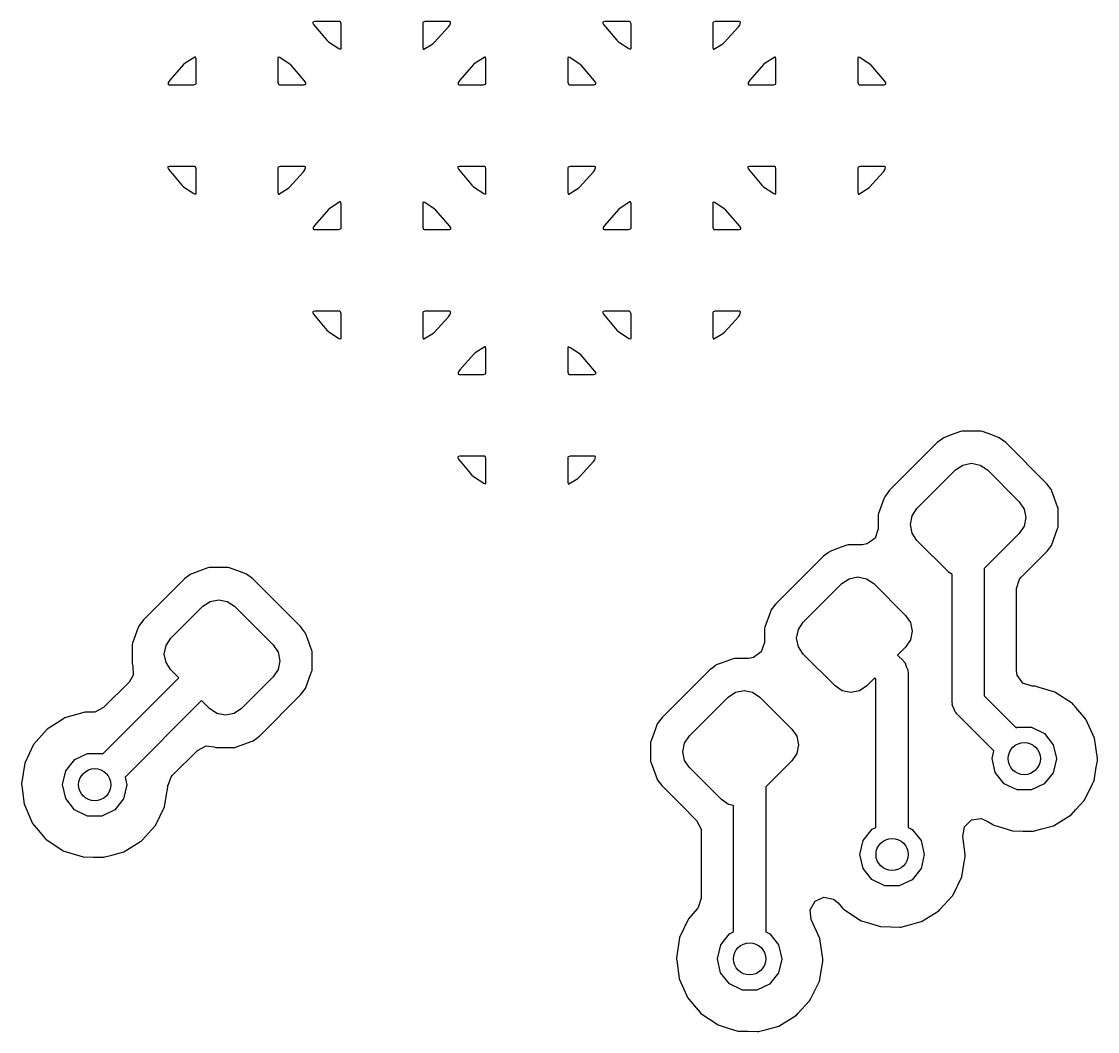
# Model space of a CAD drawing. Extents: x 0.6 to 14.8, y -5.2 to -0.6.
# Drawn here: x 0.9787 to 1.2421, y -4.0113 to -3.7639 of the extents above; entities that cross this region are included whole.
import ezdxf

# ---------------------------------------------------------------- set-up
doc = ezdxf.new("R2010")
doc.units = 0
doc.header["$MEASUREMENT"] = 0
doc.layers.add('BLACK', color=7, linetype='CONTINUOUS')

msp = doc.modelspace()

# ---------------------------------------------------------------- linework, layer by layer
at = {"layer": 'BLACK', "linetype": 'CONTINUOUS'}
for p, q in [((1.05038, -3.76388), (1.04995, -3.76401)), ((1.05654, -3.76388), (1.05038, -3.76388)), ((1.05671, -3.76399), (1.05654, -3.76388)), ((1.07749, -3.76388), (1.07699, -3.76404)), ((1.08346, -3.76388), (1.07749, -3.76388)), ((1.08369, -3.76399), (1.08346, -3.76388)), ((1.12137, -3.76388), (1.12094, -3.76401)), ((1.12753, -3.76388), (1.12137, -3.76388)), ((1.12769, -3.76399), (1.12753, -3.76388)), ((1.14847, -3.76388), (1.14797, -3.76404)), ((1.15445, -3.76388), (1.14847, -3.76388)), ((1.15468, -3.76399), (1.15445, -3.76388)), ((1.04995, -3.76401), (1.04995, -3.76426)), ((1.04995, -3.76426), (1.05016, -3.7646)), ((1.05016, -3.7646), (1.05343, -3.76849)), ((1.05687, -3.76449), (1.05671, -3.76399)), ((1.05687, -3.77052), (1.05687, -3.76449)), ((1.07699, -3.76404), (1.07687, -3.7642)), ((1.07687, -3.7642), (1.07687, -3.77022)), ((1.07976, -3.76897), (1.08317, -3.7652)), ((1.08317, -3.7652), (1.08348, -3.76475)), ((1.08348, -3.76475), (1.08363, -3.76443)), ((1.08363, -3.76443), (1.08365, -3.76426)), ((1.08365, -3.76426), (1.08369, -3.76399)), ((1.12094, -3.76401), (1.12094, -3.76426)), ((1.12094, -3.76426), (1.12115, -3.7646)), ((1.12115, -3.7646), (1.12442, -3.76849)), ((1.12786, -3.76449), (1.12769, -3.76399)), ((1.12786, -3.77052), (1.12786, -3.76449)), ((1.14797, -3.76404), (1.14786, -3.7642)), ((1.14786, -3.7642), (1.14786, -3.77022)), ((1.15075, -3.76897), (1.15416, -3.7652)), ((1.15416, -3.7652), (1.15447, -3.76475)), ((1.15447, -3.76475), (1.15462, -3.76443)), ((1.15462, -3.76443), (1.15468, -3.76399)), ((1.05343, -3.76849), (1.05384, -3.76886)), ((1.05384, -3.76886), (1.05635, -3.77053)), ((1.07933, -3.76932), (1.07976, -3.76897)), ((1.12442, -3.76849), (1.12483, -3.76886)), ((1.12483, -3.76886), (1.12734, -3.77053)), ((1.15032, -3.76932), (1.15075, -3.76897)), ((1.05635, -3.77053), (1.05679, -3.77065)), ((1.05679, -3.77065), (1.05687, -3.77052)), ((1.07687, -3.77022), (1.07701, -3.77065)), ((1.07701, -3.77065), (1.07718, -3.77065)), ((1.07718, -3.77065), (1.07933, -3.76932)), ((1.12734, -3.77053), (1.12777, -3.77065)), ((1.12777, -3.77065), (1.12786, -3.77052)), ((1.14786, -3.77022), (1.148, -3.77065)), ((1.148, -3.77065), (1.14817, -3.77065)), ((1.14817, -3.77065), (1.15032, -3.76932)), ((1.01872, -3.77408), (1.0183, -3.77443)), ((1.02107, -3.77259), (1.01872, -3.77408)), ((1.02123, -3.77259), (1.02107, -3.77259)), ((1.02137, -3.77302), (1.02123, -3.77259)), ((1.02137, -3.77905), (1.02137, -3.77302)), ((1.04146, -3.77261), (1.04137, -3.77274)), ((1.04137, -3.77274), (1.04137, -3.77875)), ((1.04189, -3.77273), (1.04146, -3.77261)), ((1.04421, -3.77423), (1.04189, -3.77273)), ((1.04463, -3.77459), (1.04421, -3.77423)), ((1.08971, -3.77408), (1.08929, -3.77443)), ((1.09206, -3.77259), (1.08971, -3.77408)), ((1.09222, -3.77259), (1.09206, -3.77259)), ((1.09236, -3.77302), (1.09222, -3.77259)), ((1.09236, -3.77905), (1.09236, -3.77302)), ((1.11245, -3.77261), (1.11236, -3.77274)), ((1.11236, -3.77274), (1.11236, -3.77875)), ((1.11288, -3.77273), (1.11245, -3.77261)), ((1.1152, -3.77423), (1.11288, -3.77273)), ((1.11562, -3.77459), (1.1152, -3.77423)), ((1.1607, -3.77408), (1.16028, -3.77443)), ((1.16305, -3.77259), (1.1607, -3.77408)), ((1.16321, -3.77259), (1.16305, -3.77259)), ((1.16335, -3.77302), (1.16321, -3.77259)), ((1.16335, -3.77905), (1.16335, -3.77302)), ((1.18344, -3.77261), (1.18335, -3.77274)), ((1.18335, -3.77274), (1.18335, -3.77875)), ((1.18387, -3.77273), (1.18344, -3.77261)), ((1.18619, -3.77423), (1.18387, -3.77273)), ((1.18661, -3.77459), (1.18619, -3.77423)), ((1.0183, -3.77443), (1.01493, -3.77824)), ((1.04795, -3.77844), (1.04463, -3.77459)), ((1.08929, -3.77443), (1.08592, -3.77824)), ((1.11894, -3.77844), (1.11562, -3.77459)), ((1.16028, -3.77443), (1.15691, -3.77824)), ((1.18992, -3.77844), (1.18661, -3.77459)), ((1.01458, -3.77881), (1.01453, -3.77926)), ((1.01453, -3.77926), (1.01477, -3.77937)), ((1.01463, -3.7787), (1.01458, -3.77881)), ((1.01493, -3.77824), (1.01463, -3.7787)), ((1.01477, -3.77937), (1.02076, -3.77937)), ((1.02076, -3.77937), (1.02126, -3.77921)), ((1.02126, -3.77921), (1.02137, -3.77905)), ((1.04137, -3.77875), (1.04154, -3.77925)), ((1.04154, -3.77925), (1.0417, -3.77937)), ((1.0417, -3.77937), (1.04784, -3.77937)), ((1.04784, -3.77937), (1.04819, -3.77926)), ((1.04824, -3.77891), (1.04795, -3.77844)), ((1.04819, -3.77926), (1.04826, -3.77923)), ((1.04826, -3.77895), (1.04824, -3.77891)), ((1.04826, -3.77923), (1.04826, -3.77895)), ((1.08557, -3.77881), (1.08552, -3.77926)), ((1.08552, -3.77926), (1.08576, -3.77937)), ((1.08562, -3.7787), (1.08557, -3.77881)), ((1.08592, -3.77824), (1.08562, -3.7787)), ((1.08576, -3.77937), (1.09174, -3.77937)), ((1.09174, -3.77937), (1.09224, -3.77921)), ((1.09224, -3.77921), (1.09236, -3.77905)), ((1.11236, -3.77875), (1.11252, -3.77925)), ((1.11252, -3.77925), (1.11269, -3.77937)), ((1.11269, -3.77937), (1.11882, -3.77937)), ((1.11882, -3.77937), (1.11917, -3.77926)), ((1.11923, -3.77891), (1.11894, -3.77844)), ((1.11917, -3.77926), (1.11925, -3.77923)), ((1.11925, -3.77895), (1.11923, -3.77891)), ((1.11925, -3.77923), (1.11925, -3.77895)), ((1.15656, -3.77881), (1.1565, -3.77926)), ((1.1565, -3.77926), (1.15675, -3.77937)), ((1.15661, -3.7787), (1.15656, -3.77881)), ((1.15691, -3.77824), (1.15661, -3.7787)), ((1.15675, -3.77937), (1.16273, -3.77937)), ((1.16273, -3.77937), (1.16323, -3.77921)), ((1.16323, -3.77921), (1.16335, -3.77905)), ((1.18335, -3.77875), (1.18351, -3.77925)), ((1.18351, -3.77925), (1.18368, -3.77937)), ((1.18368, -3.77937), (1.18981, -3.77937)), ((1.18981, -3.77937), (1.19024, -3.77923)), ((1.19022, -3.77891), (1.18992, -3.77844)), ((1.19024, -3.77895), (1.19022, -3.77891)), ((1.19024, -3.77923), (1.19024, -3.77895)), ((1.01488, -3.79937), (1.01446, -3.79951)), ((1.01446, -3.79951), (1.01446, -3.79975)), ((1.01446, -3.79975), (1.01467, -3.80009)), ((1.01467, -3.80009), (1.01794, -3.80398)), ((1.02105, -3.79937), (1.01488, -3.79937)), ((1.02121, -3.79949), (1.02105, -3.79937)), ((1.02137, -3.79999), (1.02121, -3.79949)), ((1.02137, -3.80602), (1.02137, -3.79999)), ((1.04149, -3.79953), (1.04137, -3.79969)), ((1.04137, -3.79969), (1.04137, -3.80571)), ((1.04199, -3.79937), (1.04149, -3.79953)), ((1.04797, -3.79937), (1.04199, -3.79937)), ((1.04426, -3.80447), (1.04767, -3.8007)), ((1.04767, -3.8007), (1.04798, -3.80024)), ((1.0482, -3.79948), (1.04797, -3.79937)), ((1.04798, -3.80024), (1.04813, -3.79993)), ((1.04813, -3.79993), (1.04816, -3.79975)), ((1.04816, -3.79975), (1.0482, -3.79948)), ((1.08587, -3.79937), (1.08544, -3.79951)), ((1.08544, -3.79951), (1.08544, -3.79975)), ((1.08544, -3.79975), (1.08566, -3.80009)), ((1.08566, -3.80009), (1.08893, -3.80398)), ((1.09204, -3.79937), (1.08587, -3.79937)), ((1.0922, -3.79949), (1.09204, -3.79937)), ((1.09236, -3.79999), (1.0922, -3.79949)), ((1.09236, -3.80602), (1.09236, -3.79999)), ((1.11248, -3.79953), (1.11236, -3.79969)), ((1.11236, -3.79969), (1.11236, -3.80571)), ((1.11298, -3.79937), (1.11248, -3.79953)), ((1.11896, -3.79937), (1.11298, -3.79937)), ((1.11525, -3.80447), (1.11866, -3.8007)), ((1.11866, -3.8007), (1.11897, -3.80024)), ((1.11918, -3.79948), (1.11896, -3.79937)), ((1.11897, -3.80024), (1.11912, -3.79993)), ((1.11912, -3.79993), (1.11915, -3.79975)), ((1.11915, -3.79975), (1.11918, -3.79948)), ((1.15686, -3.79937), (1.15643, -3.79951)), ((1.15643, -3.79951), (1.15643, -3.79975)), ((1.15643, -3.79975), (1.15665, -3.80009)), ((1.15665, -3.80009), (1.15992, -3.80398)), ((1.16303, -3.79937), (1.15686, -3.79937)), ((1.16319, -3.79949), (1.16303, -3.79937)), ((1.16335, -3.79999), (1.16319, -3.79949)), ((1.16335, -3.80602), (1.16335, -3.79999)), ((1.18347, -3.79953), (1.18335, -3.79969)), ((1.18335, -3.79969), (1.18335, -3.80571)), ((1.18397, -3.79937), (1.18347, -3.79953)), ((1.18994, -3.79937), (1.18397, -3.79937)), ((1.18624, -3.80447), (1.18965, -3.8007)), ((1.18965, -3.8007), (1.18996, -3.80024)), ((1.19017, -3.79948), (1.18994, -3.79937)), ((1.18996, -3.80024), (1.19011, -3.79993)), ((1.19011, -3.79993), (1.19017, -3.79948)), ((1.01794, -3.80398), (1.01835, -3.80435)), ((1.01835, -3.80435), (1.02086, -3.80602)), ((1.02086, -3.80602), (1.02129, -3.80614)), ((1.02129, -3.80614), (1.02137, -3.80602)), ((1.04137, -3.80571), (1.04151, -3.80614)), ((1.04168, -3.80614), (1.04384, -3.80482)), ((1.04384, -3.80482), (1.04426, -3.80447)), ((1.08893, -3.80398), (1.08934, -3.80435)), ((1.08934, -3.80435), (1.09185, -3.80602)), ((1.09185, -3.80602), (1.09228, -3.80614)), ((1.09228, -3.80614), (1.09236, -3.80602)), ((1.11236, -3.80571), (1.1125, -3.80614)), ((1.11267, -3.80614), (1.11483, -3.80482)), ((1.11483, -3.80482), (1.11525, -3.80447)), ((1.15992, -3.80398), (1.16033, -3.80435)), ((1.16033, -3.80435), (1.16284, -3.80602)), ((1.16284, -3.80602), (1.16327, -3.80614)), ((1.16327, -3.80614), (1.16335, -3.80602)), ((1.18335, -3.80571), (1.18349, -3.80614)), ((1.18366, -3.80614), (1.18582, -3.80482)), ((1.18582, -3.80482), (1.18624, -3.80447)), ((1.04151, -3.80614), (1.04168, -3.80614)), ((1.05657, -3.80809), (1.05421, -3.80957)), ((1.05673, -3.80809), (1.05657, -3.80809)), ((1.05687, -3.80851), (1.05673, -3.80809)), ((1.05687, -3.81454), (1.05687, -3.80851)), ((1.07695, -3.80811), (1.07687, -3.80824)), ((1.07687, -3.80824), (1.07687, -3.81425)), ((1.07739, -3.80822), (1.07695, -3.80811)), ((1.07971, -3.80973), (1.07739, -3.80822)), ((1.1125, -3.80614), (1.11267, -3.80614)), ((1.12755, -3.80809), (1.1252, -3.80957)), ((1.12772, -3.80809), (1.12755, -3.80809)), ((1.12786, -3.80851), (1.12772, -3.80809)), ((1.12786, -3.81454), (1.12786, -3.80851)), ((1.14794, -3.80811), (1.14786, -3.80824)), ((1.14786, -3.80824), (1.14786, -3.81425)), ((1.14837, -3.80822), (1.14794, -3.80811)), ((1.1507, -3.80973), (1.14837, -3.80822)), ((1.18349, -3.80614), (1.18366, -3.80614)), ((1.05379, -3.80993), (1.05043, -3.81374)), ((1.05421, -3.80957), (1.05379, -3.80993)), ((1.08012, -3.81009), (1.07971, -3.80973)), ((1.08344, -3.81394), (1.08012, -3.81009)), ((1.12478, -3.80993), (1.12142, -3.81374)), ((1.1252, -3.80957), (1.12478, -3.80993)), ((1.15111, -3.81009), (1.1507, -3.80973)), ((1.15443, -3.81394), (1.15111, -3.81009)), ((1.05043, -3.81374), (1.05013, -3.8142)), ((1.12142, -3.81374), (1.12112, -3.8142)), ((1.05008, -3.81431), (1.05002, -3.81475)), ((1.05002, -3.81475), (1.05026, -3.81486)), ((1.05013, -3.8142), (1.05008, -3.81431)), ((1.05026, -3.81486), (1.05625, -3.81486)), ((1.05625, -3.81486), (1.05675, -3.8147)), ((1.05675, -3.8147), (1.05687, -3.81454)), ((1.07687, -3.81425), (1.07703, -3.81475)), ((1.07703, -3.81475), (1.07719, -3.81486)), ((1.07719, -3.81486), (1.08333, -3.81486)), ((1.08333, -3.81486), (1.08368, -3.81475)), ((1.08374, -3.8144), (1.08344, -3.81394)), ((1.08368, -3.81475), (1.08376, -3.81473)), ((1.08376, -3.81445), (1.08374, -3.8144)), ((1.08376, -3.81473), (1.08376, -3.81445)), ((1.12107, -3.81431), (1.12101, -3.81475)), ((1.12101, -3.81475), (1.12125, -3.81486)), ((1.12112, -3.8142), (1.12107, -3.81431)), ((1.12125, -3.81486), (1.12724, -3.81486)), ((1.12724, -3.81486), (1.12774, -3.8147)), ((1.12774, -3.8147), (1.12786, -3.81454)), ((1.14786, -3.81425), (1.14802, -3.81475)), ((1.14802, -3.81475), (1.14818, -3.81486)), ((1.14818, -3.81486), (1.15432, -3.81486)), ((1.15432, -3.81486), (1.15475, -3.81473)), ((1.15473, -3.8144), (1.15443, -3.81394)), ((1.15475, -3.81445), (1.15473, -3.8144)), ((1.15475, -3.81473), (1.15475, -3.81445)), ((1.05038, -3.83486), (1.04995, -3.835)), ((1.04995, -3.835), (1.04995, -3.83525)), ((1.05654, -3.83486), (1.05038, -3.83486)), ((1.05671, -3.83498), (1.05654, -3.83486)), ((1.05687, -3.83548), (1.05671, -3.83498)), ((1.07749, -3.83486), (1.07699, -3.83503)), ((1.08346, -3.83486), (1.07749, -3.83486)), ((1.08369, -3.83498), (1.08346, -3.83486)), ((1.08365, -3.83525), (1.08369, -3.83498)), ((1.12137, -3.83486), (1.12094, -3.835)), ((1.12094, -3.835), (1.12094, -3.83525)), ((1.12753, -3.83486), (1.12137, -3.83486)), ((1.12769, -3.83498), (1.12753, -3.83486)), ((1.12786, -3.83548), (1.12769, -3.83498)), ((1.14847, -3.83486), (1.14797, -3.83503)), ((1.15445, -3.83486), (1.14847, -3.83486)), ((1.15468, -3.83498), (1.15445, -3.83486)), ((1.15462, -3.83542), (1.15468, -3.83498)), ((1.04995, -3.83525), (1.05016, -3.83559)), ((1.05016, -3.83559), (1.05343, -3.83948)), ((1.05687, -3.84151), (1.05687, -3.83548)), ((1.07699, -3.83503), (1.07687, -3.83519)), ((1.07687, -3.83519), (1.07687, -3.84121)), ((1.07976, -3.83996), (1.08317, -3.83619)), ((1.08317, -3.83619), (1.08348, -3.83574)), ((1.08348, -3.83574), (1.08363, -3.83542)), ((1.08363, -3.83542), (1.08365, -3.83525)), ((1.12094, -3.83525), (1.12115, -3.83559)), ((1.12115, -3.83559), (1.12442, -3.83948)), ((1.12786, -3.84151), (1.12786, -3.83548)), ((1.14797, -3.83503), (1.14786, -3.83519)), ((1.14786, -3.83519), (1.14786, -3.84121)), ((1.15075, -3.83996), (1.15416, -3.83619)), ((1.15416, -3.83619), (1.15447, -3.83574)), ((1.15447, -3.83574), (1.15462, -3.83542)), ((1.05343, -3.83948), (1.05384, -3.83984)), ((1.05384, -3.83984), (1.05635, -3.84152)), ((1.07933, -3.84031), (1.07976, -3.83996)), ((1.12442, -3.83948), (1.12483, -3.83984)), ((1.12483, -3.83984), (1.12734, -3.84152)), ((1.15032, -3.84031), (1.15075, -3.83996)), ((1.05635, -3.84152), (1.05679, -3.84164)), ((1.05679, -3.84164), (1.05687, -3.84151)), ((1.07687, -3.84121), (1.07701, -3.84164)), ((1.07701, -3.84164), (1.07718, -3.84164)), ((1.07718, -3.84164), (1.07933, -3.84031)), ((1.12734, -3.84152), (1.12777, -3.84164)), ((1.12777, -3.84164), (1.12786, -3.84151)), ((1.14786, -3.84121), (1.148, -3.84164)), ((1.148, -3.84164), (1.14817, -3.84164)), ((1.14817, -3.84164), (1.15032, -3.84031)), ((1.08929, -3.84542), (1.08592, -3.84923)), ((1.08971, -3.84507), (1.08929, -3.84542)), ((1.09206, -3.84358), (1.08971, -3.84507)), ((1.09222, -3.84358), (1.09206, -3.84358)), ((1.09236, -3.84401), (1.09222, -3.84358)), ((1.09236, -3.85003), (1.09236, -3.84401)), ((1.11245, -3.8436), (1.11236, -3.84373)), ((1.11236, -3.84373), (1.11236, -3.84974)), ((1.11288, -3.84372), (1.11245, -3.8436)), ((1.1152, -3.84522), (1.11288, -3.84372)), ((1.11562, -3.84558), (1.1152, -3.84522)), ((1.11894, -3.84943), (1.11562, -3.84558)), ((1.08557, -3.8498), (1.08552, -3.85025)), ((1.08552, -3.85025), (1.08576, -3.85036)), ((1.08562, -3.84969), (1.08557, -3.8498)), ((1.08592, -3.84923), (1.08562, -3.84969)), ((1.08576, -3.85036), (1.09174, -3.85036)), ((1.09174, -3.85036), (1.09224, -3.8502)), ((1.09224, -3.8502), (1.09236, -3.85003)), ((1.11236, -3.84974), (1.11252, -3.85024)), ((1.11252, -3.85024), (1.11269, -3.85036)), ((1.11269, -3.85036), (1.11882, -3.85036)), ((1.11882, -3.85036), (1.11925, -3.85022)), ((1.11923, -3.8499), (1.11894, -3.84943)), ((1.11925, -3.84994), (1.11923, -3.8499)), ((1.11925, -3.85022), (1.11925, -3.84994)), ((1.20364, -3.86642), (1.20284, -3.86703)), ((1.20417, -3.86601), (1.20364, -3.86642)), ((1.20441, -3.86583), (1.20417, -3.86601)), ((1.20417, -3.86601), (1.20417, -3.86601)), ((1.20623, -3.86517), (1.20441, -3.86583)), ((1.20853, -3.86433), (1.20623, -3.86517)), ((1.20885, -3.86421), (1.20853, -3.86433)), ((1.20853, -3.86433), (1.20853, -3.86433)), ((1.21358, -3.86421), (1.20885, -3.86421)), ((1.2139, -3.86433), (1.21358, -3.86421)), ((1.2162, -3.86517), (1.2139, -3.86433)), ((1.2139, -3.86433), (1.2139, -3.86433)), ((1.21802, -3.86583), (1.2162, -3.86517)), ((1.21958, -3.86703), (1.21802, -3.86583)), ((1.20284, -3.86703), (1.19116, -3.87872)), ((1.2296, -3.87705), (1.21958, -3.86703)), ((1.08587, -3.87036), (1.08544, -3.8705)), ((1.08544, -3.8705), (1.08544, -3.87074)), ((1.08544, -3.87074), (1.08566, -3.87108)), ((1.08566, -3.87108), (1.08893, -3.87497)), ((1.09204, -3.87036), (1.08587, -3.87036)), ((1.0922, -3.87048), (1.09204, -3.87036)), ((1.09236, -3.87098), (1.0922, -3.87048)), ((1.09236, -3.87701), (1.09236, -3.87098)), ((1.11248, -3.87052), (1.11236, -3.87068)), ((1.11236, -3.87068), (1.11236, -3.8767)), ((1.11298, -3.87036), (1.11248, -3.87052)), ((1.11896, -3.87036), (1.11298, -3.87036)), ((1.11525, -3.87545), (1.11866, -3.87169)), ((1.11866, -3.87169), (1.11897, -3.87123)), ((1.11918, -3.87047), (1.11896, -3.87036)), ((1.11897, -3.87123), (1.11912, -3.87091)), ((1.11912, -3.87091), (1.11918, -3.87047)), ((1.19785, -3.88319), (1.20731, -3.87372)), ((1.20731, -3.87372), (1.2091, -3.87253)), ((1.2091, -3.87253), (1.21121, -3.87211)), ((1.21121, -3.87211), (1.21332, -3.87253)), ((1.21332, -3.87253), (1.21511, -3.87372)), ((1.21511, -3.87372), (1.2229, -3.88152)), ((1.08893, -3.87497), (1.08934, -3.87534)), ((1.08934, -3.87534), (1.09185, -3.87701)), ((1.09185, -3.87701), (1.09228, -3.87713)), ((1.09228, -3.87713), (1.09236, -3.87701)), ((1.11236, -3.8767), (1.1125, -3.87713)), ((1.1125, -3.87713), (1.11267, -3.87713)), ((1.11267, -3.87713), (1.11483, -3.87581)), ((1.11483, -3.87581), (1.11525, -3.87545)), ((1.22967, -3.87715), (1.2296, -3.87705)), ((1.19116, -3.87872), (1.18996, -3.88028)), ((1.23056, -3.8783), (1.22967, -3.87715)), ((1.22967, -3.87715), (1.22967, -3.87715)), ((1.2308, -3.87861), (1.23056, -3.8783)), ((1.2309, -3.87889), (1.2308, -3.87861)), ((1.2323, -3.88273), (1.2309, -3.87889)), ((1.18977, -3.88081), (1.18846, -3.8844)), ((1.18996, -3.88028), (1.18977, -3.88081)), ((1.2229, -3.88152), (1.2241, -3.8833)), ((1.18846, -3.8844), (1.18834, -3.88472)), ((1.18834, -3.88472), (1.18834, -3.88815)), ((1.18846, -3.8844), (1.18846, -3.8844)), ((1.19624, -3.88708), (1.19665, -3.88498)), ((1.19665, -3.88498), (1.19785, -3.88319)), ((1.2241, -3.8833), (1.22452, -3.88541)), ((1.23241, -3.88305), (1.2323, -3.88273)), ((1.2323, -3.88273), (1.2323, -3.88273)), ((1.23241, -3.88778), (1.23241, -3.88305)), ((1.19665, -3.88919), (1.19624, -3.88708)), ((1.2241, -3.88752), (1.2229, -3.88931)), ((1.22452, -3.88541), (1.2241, -3.88752)), ((1.18834, -3.88815), (1.1876, -3.89045)), ((1.19785, -3.89098), (1.19665, -3.88919)), ((1.2229, -3.88931), (1.21431, -3.8979)), ((1.2308, -3.89222), (1.23179, -3.88948)), ((1.23179, -3.88948), (1.2323, -3.8881)), ((1.2323, -3.8881), (1.23241, -3.88778)), ((1.2323, -3.8881), (1.2323, -3.8881)), ((1.18069, -3.89217), (1.17837, -3.89301)), ((1.18101, -3.89205), (1.18069, -3.89217)), ((1.18069, -3.89217), (1.18069, -3.89217)), ((1.18444, -3.89205), (1.18101, -3.89205)), ((1.18565, -3.89186), (1.18444, -3.89205)), ((1.1876, -3.89045), (1.18565, -3.89186)), ((1.20564, -3.89878), (1.19785, -3.89098)), ((1.22974, -3.8936), (1.23061, -3.89246)), ((1.23061, -3.89246), (1.2308, -3.89222)), ((1.175, -3.89487), (1.16332, -3.90655)), ((1.17585, -3.89422), (1.175, -3.89487)), ((1.17633, -3.89385), (1.17585, -3.89422)), ((1.17657, -3.89367), (1.17633, -3.89385)), ((1.17633, -3.89385), (1.17633, -3.89385)), ((1.17837, -3.89301), (1.17657, -3.89367)), ((1.22335, -3.90003), (1.2296, -3.89378)), ((1.2296, -3.89378), (1.22974, -3.8936)), ((1.02423, -3.89774), (1.02039, -3.89914)), ((1.02424, -3.89774), (1.02423, -3.89774)), ((1.02456, -3.89762), (1.02424, -3.89774)), ((1.02928, -3.89762), (1.02456, -3.89762)), ((1.0296, -3.89774), (1.02928, -3.89762)), ((1.03204, -3.89862), (1.0296, -3.89774)), ((1.0296, -3.89774), (1.0296, -3.89774)), ((1.21431, -3.8979), (1.21431, -3.92906)), ((1.01855, -3.90044), (1.00853, -3.91045)), ((1.01865, -3.90036), (1.01855, -3.90044)), ((1.01988, -3.89942), (1.01865, -3.90036)), ((1.01865, -3.90036), (1.01865, -3.90036)), ((1.02011, -3.89924), (1.01988, -3.89942)), ((1.01988, -3.89942), (1.01988, -3.89942)), ((1.02039, -3.89914), (1.02011, -3.89924)), ((1.03373, -3.89924), (1.03204, -3.89862)), ((1.03529, -3.90044), (1.03373, -3.89924)), ((1.04697, -3.91212), (1.03529, -3.90044)), ((1.17948, -3.90156), (1.18126, -3.90037)), ((1.18126, -3.90037), (1.18337, -3.89995)), ((1.18337, -3.89995), (1.18548, -3.90037)), ((1.18548, -3.90037), (1.18727, -3.90156)), ((1.20644, -3.89931), (1.20564, -3.89878)), ((1.20644, -3.9307), (1.20644, -3.89931)), ((1.22221, -3.90279), (1.22295, -3.9005)), ((1.22295, -3.9005), (1.22335, -3.90003)), ((1.17001, -3.91103), (1.17948, -3.90156)), ((1.18727, -3.90156), (1.19507, -3.90936)), ((1.22221, -3.92283), (1.22221, -3.90279)), ((1.02302, -3.90713), (1.02481, -3.90593)), ((1.02481, -3.90593), (1.02692, -3.90551)), ((1.02692, -3.90551), (1.02903, -3.90593)), ((1.02903, -3.90593), (1.03082, -3.90713)), ((1.01523, -3.91492), (1.02302, -3.90713)), ((1.03082, -3.90713), (1.04028, -3.91659)), ((1.162, -3.90845), (1.16062, -3.91224)), ((1.16212, -3.90812), (1.162, -3.90845)), ((1.16332, -3.90655), (1.16212, -3.90812)), ((1.00853, -3.91045), (1.00734, -3.91201)), ((1.16882, -3.91281), (1.17001, -3.91103)), ((1.19507, -3.90936), (1.19626, -3.91114)), ((1.19626, -3.91114), (1.19668, -3.91325)), ((1.00723, -3.91229), (1.00584, -3.91614)), ((1.00734, -3.91201), (1.00723, -3.91229)), ((1.04817, -3.91368), (1.04697, -3.91212)), ((1.04866, -3.91501), (1.04817, -3.91368)), ((1.16062, -3.91224), (1.1605, -3.91256)), ((1.1605, -3.91256), (1.1605, -3.91599)), ((1.16062, -3.91224), (1.16062, -3.91224)), ((1.1684, -3.91492), (1.16882, -3.91281)), ((1.19668, -3.91325), (1.19626, -3.91536)), ((1.00584, -3.91614), (1.00572, -3.91646)), ((1.00572, -3.91646), (1.00572, -3.92118)), ((1.00584, -3.91614), (1.00584, -3.91614)), ((1.01403, -3.91671), (1.01523, -3.91492)), ((1.04028, -3.91659), (1.04148, -3.91838)), ((1.04967, -3.91781), (1.04866, -3.91501)), ((1.1605, -3.91599), (1.15976, -3.91828)), ((1.16882, -3.91703), (1.1684, -3.91492)), ((1.19626, -3.91536), (1.19507, -3.91715)), ((1.01361, -3.91882), (1.01403, -3.91671)), ((1.01403, -3.92093), (1.01361, -3.91882)), ((1.04148, -3.91838), (1.0419, -3.92049)), ((1.04979, -3.91813), (1.04967, -3.91781)), ((1.04967, -3.91781), (1.04967, -3.91781)), ((1.04979, -3.92285), (1.04979, -3.91813)), ((1.15976, -3.91828), (1.15781, -3.9197)), ((1.17001, -3.91882), (1.16882, -3.91703)), ((1.17781, -3.92662), (1.17001, -3.91882)), ((1.19507, -3.91715), (1.19312, -3.9191)), ((1.19312, -3.9191), (1.19455, -3.92053)), ((1.00572, -3.92118), (1.00584, -3.9215)), ((1.00584, -3.9215), (1.00584, -3.9215)), ((1.00584, -3.9215), (1.00588, -3.92162)), ((1.00588, -3.92162), (1.00588, -3.92177)), ((1.00588, -3.92177), (1.00589, -3.92184)), ((1.00589, -3.92184), (1.00588, -3.92184)), ((1.00588, -3.92184), (1.00596, -3.92403)), ((1.01523, -3.92272), (1.01403, -3.92093)), ((1.0419, -3.92049), (1.04148, -3.9226)), ((1.14849, -3.92169), (1.14796, -3.9221)), ((1.14873, -3.92151), (1.14849, -3.92169)), ((1.14849, -3.92169), (1.14849, -3.92169)), ((1.15014, -3.92099), (1.14873, -3.92151)), ((1.15285, -3.92001), (1.15014, -3.92099)), ((1.15317, -3.91989), (1.15285, -3.92001)), ((1.15285, -3.92001), (1.15285, -3.92001)), ((1.1566, -3.91989), (1.15317, -3.91989)), ((1.15781, -3.9197), (1.1566, -3.91989)), ((1.19455, -3.92053), (1.1947, -3.92082)), ((1.1947, -3.92082), (1.19495, -3.921)), ((1.19495, -3.921), (1.19524, -3.92188)), ((1.19524, -3.92188), (1.19566, -3.9227)), ((1.00596, -3.92403), (1.00497, -3.92571)), ((1.01718, -3.92467), (1.01523, -3.92272)), ((1.04028, -3.92439), (1.03249, -3.93218)), ((1.04148, -3.9226), (1.04028, -3.92439)), ((1.04817, -3.9273), (1.04918, -3.92452)), ((1.04918, -3.92452), (1.04967, -3.92318)), ((1.04967, -3.92318), (1.04979, -3.92285)), ((1.04967, -3.92318), (1.04967, -3.92318)), ((1.14717, -3.92271), (1.13548, -3.93439)), ((1.14796, -3.9221), (1.14717, -3.92271)), ((1.19566, -3.9227), (1.19561, -3.92302)), ((1.19561, -3.92302), (1.1957, -3.92332)), ((1.1957, -3.92332), (1.1957, -3.9613)), ((1.22239, -3.92401), (1.22221, -3.92283)), ((1.2238, -3.92597), (1.22239, -3.92401)), ((0.998568, -3.94327), (1.01718, -3.92467)), ((1.00497, -3.92571), (0.998727, -3.93195)), ((1.17959, -3.92781), (1.17781, -3.92662)), ((1.1856, -3.92662), (1.18381, -3.92781)), ((1.18755, -3.92467), (1.1856, -3.92662)), ((1.18783, -3.92495), (1.18755, -3.92467)), ((1.18783, -3.9613), (1.18783, -3.92495)), ((1.22608, -3.92672), (1.2238, -3.92597)), ((1.22642, -3.92673), (1.22608, -3.92672)), ((1.22678, -3.92673), (1.22642, -3.92673)), ((1.22774, -3.92702), (1.22678, -3.92673)), ((1.23138, -3.92811), (1.22774, -3.92702)), ((1.03696, -3.93888), (1.04697, -3.92886)), ((1.04697, -3.92886), (1.04817, -3.9273)), ((1.14217, -3.93886), (1.15164, -3.9294)), ((1.15164, -3.9294), (1.15343, -3.9282)), ((1.15343, -3.9282), (1.15553, -3.92779)), ((1.15553, -3.92779), (1.15764, -3.9282)), ((1.15764, -3.9282), (1.15943, -3.9294)), ((1.15943, -3.9294), (1.16723, -3.93719)), ((1.1817, -3.92823), (1.17959, -3.92781)), ((1.18381, -3.92781), (1.1817, -3.92823)), ((1.21431, -3.92906), (1.22214, -3.93689)), ((1.23165, -3.92818), (1.23138, -3.92811)), ((1.23138, -3.92811), (1.23138, -3.92811)), ((1.23188, -3.92834), (1.23165, -3.92818)), ((1.23568, -3.9308), (1.23188, -3.92834)), ((0.998727, -3.93195), (0.99658, -3.93305)), ((1.02274, -3.93023), (1.00402, -3.94896)), ((1.02469, -3.93218), (1.02274, -3.93023)), ((1.02648, -3.93338), (1.02469, -3.93218)), ((1.03249, -3.93218), (1.0307, -3.93338)), ((1.20654, -3.931), (1.20644, -3.9307)), ((1.20649, -3.93131), (1.20654, -3.931)), ((1.20691, -3.93213), (1.20649, -3.93131)), ((1.20719, -3.93301), (1.20691, -3.93213)), ((1.23591, -3.93095), (1.23568, -3.9308)), ((1.23568, -3.9308), (1.23568, -3.9308)), ((1.23609, -3.93116), (1.23591, -3.93095)), ((1.23678, -3.93195), (1.23609, -3.93116)), ((1.23609, -3.93116), (1.23609, -3.93116)), ((1.23923, -3.9348), (1.23678, -3.93195)), ((0.988706, -3.93483), (0.984961, -3.93719)), ((0.989023, -3.93463), (0.988706, -3.93483)), ((0.989258, -3.93448), (0.989023, -3.93463)), ((0.989525, -3.9344), (0.989258, -3.93448)), ((0.993876, -3.93316), (0.989525, -3.9344)), ((0.989525, -3.9344), (0.989525, -3.9344)), ((0.994143, -3.93308), (0.993876, -3.93316)), ((0.993876, -3.93316), (0.993876, -3.93316)), ((0.99442, -3.93308), (0.994143, -3.93308)), ((0.994511, -3.93308), (0.99442, -3.93308)), ((0.995947, -3.93309), (0.994511, -3.93308)), ((0.99658, -3.93305), (0.995947, -3.93309)), ((1.02859, -3.9338), (1.02648, -3.93338)), ((1.0307, -3.93338), (1.02859, -3.9338)), ((1.13548, -3.93439), (1.13428, -3.93596)), ((1.20745, -3.9332), (1.20719, -3.93301)), ((1.20759, -3.93348), (1.20745, -3.9332)), ((1.21669, -3.94257), (1.20759, -3.93348)), ((1.24133, -3.93942), (1.23923, -3.9348)), ((0.984961, -3.93719), (0.981598, -3.941)), ((1.13376, -3.9374), (1.13278, -3.94008)), ((1.13428, -3.93596), (1.13376, -3.9374)), ((1.16723, -3.93719), (1.16842, -3.93898)), ((1.22214, -3.93689), (1.22239, -3.93677)), ((1.22239, -3.93677), (1.22589, -3.93678)), ((1.22589, -3.93678), (1.22905, -3.9383)), ((1.03127, -3.94157), (1.03512, -3.94018)), ((1.03512, -3.94018), (1.0354, -3.94007)), ((1.0354, -3.94007), (1.03625, -3.93942)), ((1.03625, -3.93942), (1.03686, -3.93895)), ((1.03686, -3.93895), (1.03696, -3.93888)), ((1.03686, -3.93895), (1.03686, -3.93895)), ((1.13278, -3.94008), (1.13266, -3.9404)), ((1.13278, -3.94008), (1.13278, -3.94008)), ((1.14098, -3.94065), (1.14217, -3.93886)), ((1.16842, -3.93898), (1.16884, -3.94109)), ((1.22905, -3.9383), (1.23123, -3.94104)), ((1.24205, -3.94445), (1.24133, -3.93942)), ((0.981598, -3.941), (0.979439, -3.9456)), ((1.01563, -3.94851), (1.0217, -3.94244)), ((1.0217, -3.94244), (1.02385, -3.94135)), ((1.02385, -3.94135), (1.02579, -3.94153)), ((1.02579, -3.94153), (1.02623, -3.94169)), ((1.02623, -3.94169), (1.03095, -3.94169)), ((1.03095, -3.94169), (1.03127, -3.94157)), ((1.03127, -3.94157), (1.03127, -3.94157)), ((1.13266, -3.9404), (1.13266, -3.94513)), ((1.14056, -3.94276), (1.14098, -3.94065)), ((1.14098, -3.94487), (1.14056, -3.94276)), ((1.16884, -3.94109), (1.16842, -3.9432)), ((1.21626, -3.94444), (1.21669, -3.94257)), ((1.23123, -3.94104), (1.23201, -3.94445)), ((0.979439, -3.9456), (0.978657, -3.95062)), ((0.989485, -3.94741), (0.991673, -3.94467)), ((0.991673, -3.94467), (0.99483, -3.94316)), ((0.99483, -3.94316), (0.998332, -3.94316)), ((0.998332, -3.94316), (0.998568, -3.94327)), ((1.13266, -3.94513), (1.13278, -3.94545)), ((1.13278, -3.94545), (1.13278, -3.94545)), ((1.13278, -3.94545), (1.13393, -3.9486)), ((1.14217, -3.94666), (1.14098, -3.94487)), ((1.16723, -3.94499), (1.16083, -3.95138)), ((1.16842, -3.9432), (1.16723, -3.94499)), ((1.21703, -3.94785), (1.21626, -3.94444)), ((1.23201, -3.94448), (1.23122, -3.94789)), ((1.23201, -3.94445), (1.23201, -3.94448)), ((1.24176, -3.94657), (1.24202, -3.94504)), ((1.24202, -3.94504), (1.24205, -3.94489)), ((1.24202, -3.94504), (1.24202, -3.94504)), ((1.24205, -3.94489), (1.24205, -3.94445)), ((0.988701, -3.95082), (0.989485, -3.94741)), ((1.14997, -3.95445), (1.14217, -3.94666)), ((1.21921, -3.9506), (1.21703, -3.94785)), ((1.23122, -3.94789), (1.22902, -3.95062)), ((1.2412, -3.9499), (1.24176, -3.94657)), ((0.978657, -3.95062), (0.978693, -3.95089)), ((0.978693, -3.95089), (0.978711, -3.95103)), ((0.978693, -3.95089), (0.978693, -3.95089)), ((0.989474, -3.95424), (0.988701, -3.95082)), ((1.00445, -3.95086), (1.00366, -3.95427)), ((1.00402, -3.94896), (1.00445, -3.95084)), ((1.00445, -3.95084), (1.00445, -3.95086)), ((1.01457, -3.95098), (1.01526, -3.94894)), ((1.01526, -3.94894), (1.01563, -3.94851)), ((1.13393, -3.9486), (1.13428, -3.94957)), ((1.13428, -3.94957), (1.13446, -3.9498)), ((1.13446, -3.9498), (1.13446, -3.9498)), ((1.13446, -3.9498), (1.1354, -3.95103)), ((1.22236, -3.95212), (1.21921, -3.9506)), ((1.22902, -3.95062), (1.22586, -3.95213)), ((1.23899, -3.95447), (1.24086, -3.95062)), ((1.24086, -3.95062), (1.24108, -3.95015)), ((1.24108, -3.95015), (1.2412, -3.9499)), ((1.24108, -3.95015), (1.24108, -3.95015)), ((0.978711, -3.95103), (0.979316, -3.95565)), ((1.01408, -3.95371), (1.01446, -3.95142)), ((1.01446, -3.95142), (1.01449, -3.95127)), ((1.01446, -3.95142), (1.01446, -3.95142)), ((1.01449, -3.95112), (1.0145, -3.95097)), ((1.01449, -3.95127), (1.01449, -3.95112)), ((1.0145, -3.95097), (1.01457, -3.95098)), ((1.1354, -3.95103), (1.1354, -3.95103)), ((1.1354, -3.95103), (1.13548, -3.95113)), ((1.13548, -3.95113), (1.14026, -3.95591)), ((1.16083, -3.95138), (1.16083, -3.98689)), ((1.22586, -3.95213), (1.22236, -3.95212)), ((0.979316, -3.95565), (0.979428, -3.95591)), ((0.979428, -3.95591), (0.979428, -3.95591)), ((0.979428, -3.95591), (0.981109, -3.95973)), ((0.991651, -3.95698), (0.989474, -3.95424)), ((1.00366, -3.95427), (1.00147, -3.95701)), ((1.01364, -3.95628), (1.01408, -3.95371)), ((1.14026, -3.95591), (1.14392, -3.95957)), ((1.15175, -3.95565), (1.14997, -3.95445)), ((1.15296, -3.95589), (1.15175, -3.95565)), ((1.15296, -3.98688), (1.15296, -3.95589)), ((1.23679, -3.9569), (1.2388, -3.95468)), ((1.2388, -3.95468), (1.23899, -3.95447)), ((1.2388, -3.95468), (1.2388, -3.95468)), ((0.994803, -3.95851), (0.991651, -3.95698)), ((0.998306, -3.95852), (0.994803, -3.95851)), ((1.00147, -3.95701), (0.998306, -3.95852)), ((1.01143, -3.96086), (1.01364, -3.95628)), ((1.23125, -3.9609), (1.23558, -3.95824)), ((1.23558, -3.95824), (1.23679, -3.9569)), ((0.981109, -3.95973), (0.981362, -3.9603)), ((0.981362, -3.9603), (0.982835, -3.96206)), ((1.00827, -3.96435), (1.01124, -3.96106)), ((1.01124, -3.96106), (1.01143, -3.96086)), ((1.01124, -3.96106), (1.01124, -3.96106)), ((1.14392, -3.95957), (1.14502, -3.96172)), ((1.18687, -3.96176), (1.18783, -3.9613)), ((1.1957, -3.9613), (1.19668, -3.96177)), ((1.20906, -3.96353), (1.20947, -3.96115)), ((1.20947, -3.96115), (1.2112, -3.95947)), ((1.2112, -3.95947), (1.21358, -3.95913)), ((1.21358, -3.95913), (1.21507, -3.95973)), ((1.21507, -3.95973), (1.21642, -3.96062)), ((1.21642, -3.96062), (1.21668, -3.96071)), ((1.21668, -3.96071), (1.21668, -3.96071)), ((1.21668, -3.96071), (1.21884, -3.96138)), ((1.21884, -3.96138), (1.22127, -3.96214)), ((1.22845, -3.96166), (1.23125, -3.9609)), ((0.982835, -3.96206), (0.984453, -3.96398)), ((0.984453, -3.96398), (0.984453, -3.96398)), ((0.984453, -3.96398), (0.984631, -3.96419)), ((1.14502, -3.96172), (1.14507, -3.96233)), ((1.14507, -3.96233), (1.14507, -3.97864)), ((1.18468, -3.9645), (1.18687, -3.96176)), ((1.19668, -3.96177), (1.19886, -3.96451)), ((1.20969, -3.96793), (1.20906, -3.96353)), ((1.22127, -3.96214), (1.22381, -3.96219)), ((1.22381, -3.96219), (1.22607, -3.96223)), ((1.22607, -3.96223), (1.22607, -3.96223)), ((1.22607, -3.96223), (1.22635, -3.96223)), ((1.22635, -3.96223), (1.22662, -3.96216)), ((1.22662, -3.96216), (1.22845, -3.96166)), ((1.22662, -3.96216), (1.22662, -3.96216)), ((0.984631, -3.96419), (0.98886, -3.96701)), ((1.00369, -3.96728), (1.00802, -3.96462)), ((1.00802, -3.96462), (1.00827, -3.96435)), ((1.18389, -3.96791), (1.18468, -3.9645)), ((1.19886, -3.96451), (1.19964, -3.96793)), ((0.98886, -3.96701), (0.989125, -3.96709)), ((0.989125, -3.96709), (0.989125, -3.96709)), ((0.989125, -3.96709), (0.990747, -3.9676)), ((0.990747, -3.9676), (0.99371, -3.96852)), ((0.99371, -3.96852), (0.99625, -3.96857)), ((0.99625, -3.96857), (0.998512, -3.96861)), ((0.998512, -3.96861), (0.998512, -3.96861)), ((0.998512, -3.96861), (0.998789, -3.96862)), ((0.998789, -3.96862), (0.999057, -3.96854)), ((0.999057, -3.96854), (1.00077, -3.96808)), ((0.999057, -3.96854), (0.999057, -3.96854)), ((1.00077, -3.96808), (1.00369, -3.96728)), ((1.18467, -3.97133), (1.18389, -3.96791)), ((1.19964, -3.96795), (1.19885, -3.97137)), ((1.19964, -3.96793), (1.19964, -3.96795)), ((1.20936, -3.97026), (1.20966, -3.96851)), ((1.20966, -3.96851), (1.20968, -3.96836)), ((1.20966, -3.96851), (1.20966, -3.96851)), ((1.20968, -3.96836), (1.20969, -3.96793)), ((1.18684, -3.97407), (1.18467, -3.97133)), ((1.19885, -3.97137), (1.19666, -3.9741)), ((1.20884, -3.97337), (1.20936, -3.97026)), ((1.19, -3.9756), (1.18684, -3.97407)), ((1.19666, -3.9741), (1.1935, -3.97561)), ((1.20662, -3.97795), (1.20884, -3.97337)), ((1.1935, -3.97561), (1.19, -3.9756)), ((1.14507, -3.97864), (1.14432, -3.98093)), ((1.17172, -3.98147), (1.17291, -3.97937)), ((1.17291, -3.97937), (1.1751, -3.97838)), ((1.1751, -3.97838), (1.17746, -3.97886)), ((1.17746, -3.97886), (1.17853, -3.97974)), ((1.17853, -3.97974), (1.17965, -3.98107)), ((1.20346, -3.98144), (1.20644, -3.97815)), ((1.20644, -3.97815), (1.20662, -3.97795)), ((1.20644, -3.97815), (1.20644, -3.97815)), ((1.14409, -3.98122), (1.14192, -3.98367)), ((1.14432, -3.98093), (1.14409, -3.98122)), ((1.17199, -3.98386), (1.17172, -3.98147)), ((1.17965, -3.98107), (1.17965, -3.98107)), ((1.17965, -3.98107), (1.17982, -3.98128)), ((1.17982, -3.98128), (1.18405, -3.9841)), ((1.19895, -3.98433), (1.20321, -3.98171)), ((1.20321, -3.98171), (1.20346, -3.98144)), ((1.14192, -3.98367), (1.13976, -3.98827)), ((1.17409, -3.98848), (1.17199, -3.98386)), ((1.18405, -3.9841), (1.18432, -3.98418)), ((1.18432, -3.98418), (1.18432, -3.98418)), ((1.18432, -3.98418), (1.18648, -3.98486)), ((1.18648, -3.98486), (1.1889, -3.98561)), ((1.19604, -3.98515), (1.19888, -3.98437)), ((1.19888, -3.98437), (1.19895, -3.98433)), ((1.14981, -3.99008), (1.15199, -3.98735)), ((1.15199, -3.98735), (1.15296, -3.98688)), ((1.16083, -3.98689), (1.16181, -3.98736)), ((1.16181, -3.98736), (1.16399, -3.9901)), ((1.1889, -3.98561), (1.19144, -3.98566)), ((1.19144, -3.98566), (1.1937, -3.9857)), ((1.1937, -3.9857), (1.1937, -3.9857)), ((1.1937, -3.9857), (1.19398, -3.98571)), ((1.19398, -3.98571), (1.19425, -3.98563)), ((1.19425, -3.98563), (1.19604, -3.98515)), ((1.19425, -3.98563), (1.19425, -3.98563)), ((1.13976, -3.98827), (1.13898, -3.99329)), ((1.14902, -3.9935), (1.14981, -3.99008)), ((1.16399, -3.9901), (1.16477, -3.99351)), ((1.17481, -3.99351), (1.17409, -3.98848)), ((1.13898, -3.99329), (1.13901, -3.99357)), ((1.13901, -3.99357), (1.13901, -3.99357)), ((1.13901, -3.99357), (1.13906, -3.99391)), ((1.13906, -3.99391), (1.13964, -3.99833)), ((1.14979, -3.99691), (1.14902, -3.9935)), ((1.16477, -3.99354), (1.16398, -3.99695)), ((1.16477, -3.99351), (1.16477, -3.99354)), ((1.17397, -3.99896), (1.17462, -3.99509)), ((1.17462, -3.99509), (1.17478, -3.9941)), ((1.17478, -3.9941), (1.17481, -3.99395)), ((1.17478, -3.9941), (1.17478, -3.9941)), ((1.17481, -3.99395), (1.17481, -3.99351)), ((1.15197, -3.99965), (1.14979, -3.99691)), ((1.16398, -3.99695), (1.16179, -3.99968)), ((1.13964, -3.99833), (1.13975, -3.99858)), ((1.13975, -3.99858), (1.13975, -3.99858)), ((1.13975, -3.99858), (1.14142, -4.00237)), ((1.15512, -4.00118), (1.15197, -3.99965)), ((1.16179, -3.99968), (1.15863, -4.00119)), ((1.17175, -4.00353), (1.17397, -3.99896)), ((1.14142, -4.00237), (1.14168, -4.00298)), ((1.14168, -4.00298), (1.14332, -4.00492)), ((1.15863, -4.00119), (1.15512, -4.00118)), ((1.17156, -4.00374), (1.17175, -4.00353)), ((1.14332, -4.00492), (1.14477, -4.00666)), ((1.16873, -4.00687), (1.17156, -4.00374)), ((1.17156, -4.00374), (1.17156, -4.00374)), ((1.14477, -4.00666), (1.14477, -4.00666)), ((1.14477, -4.00666), (1.14495, -4.00687)), ((1.14495, -4.00687), (1.14918, -4.00968)), ((1.16401, -4.00995), (1.16834, -4.0073)), ((1.16834, -4.0073), (1.16873, -4.00687)), ((1.14918, -4.00968), (1.14945, -4.00977)), ((1.14945, -4.00977), (1.14945, -4.00977)), ((1.14945, -4.00977), (1.15161, -4.01044)), ((1.15161, -4.01044), (1.15403, -4.0112)), ((1.15403, -4.0112), (1.15657, -4.01124)), ((1.15657, -4.01124), (1.15883, -4.01129)), ((1.15883, -4.01129), (1.15883, -4.01129)), ((1.15883, -4.01129), (1.15911, -4.01129)), ((1.15911, -4.01129), (1.15938, -4.01122)), ((1.15938, -4.01122), (1.16102, -4.01077)), ((1.15938, -4.01122), (1.15938, -4.01122)), ((1.16102, -4.01077), (1.16401, -4.00995))]:
    msp.add_line(p, q, dxfattribs=at)
at = {"layer": 'BLACK'}
for centre in [(1.22413, -3.94445), (0.996575, -3.95084), (1.19177, -3.96793), (1.1569, -3.99351)]:
    msp.add_circle(centre, 0.003937, dxfattribs=at)

doc.saveas('drawing.dxf')
